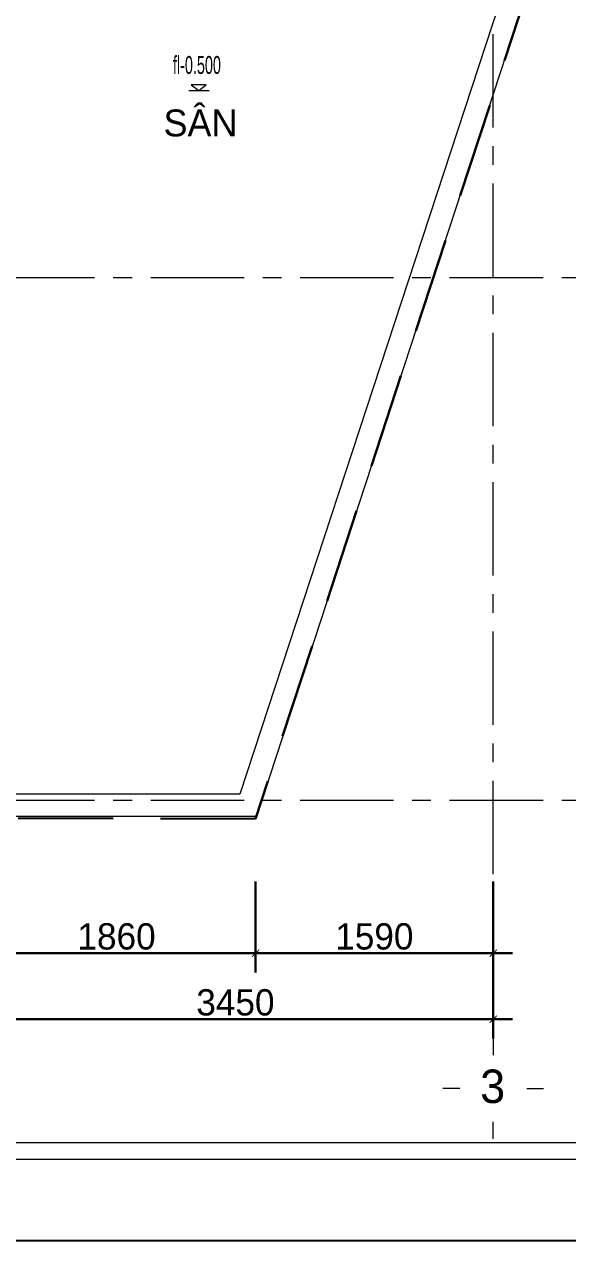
# Model space of a CAD drawing. Header units: millimetres. Extents: x 1832547 to 2001569, y -558009 to -417808.
# Drawn here: x 1895111 to 1898746, y -484525 to -476381 of the extents above; entities that cross this region are included whole.
import ezdxf
from ezdxf.enums import TextEntityAlignment as Align

# ---------------------------------------------------------------- set-up
doc = ezdxf.new("R2010")
doc.units = ezdxf.units.MM
doc.header["$MEASUREMENT"] = 0
doc.linetypes.add('CENTER', pattern=[2, 1.25, -0.25, 0.25, -0.25])
doc.linetypes.add('HIDDEN', pattern=[9.525, 6.35, -3.175])
doc.layers.get('0').update_dxf_attribs({"linetype": 'CONTINUOUS'})
doc.layers.get('DEFPOINTS').update_dxf_attribs({"linetype": 'CONTINUOUS'})
for name, color, linetype, lineweight in [('AUDIT_I_160126172308-0', 7, 'CONTINUOUS', 5), ('CA. TUONG', 30, 'CONTINUOUS', 30), ('CA.dim 08', 8, 'CONTINUOUS', 13), ('CA.TEXT', 7, 'CONTINUOUS', 15), ('CA.thay 145', 145, 'CONTINUOUS', 18), ('CA.tim 67', 67, 'CENTER', 9), ('CA.vat lieu 08', 8, 'CONTINUOUS', 5)]:
    doc.layers.add(name, color=color, linetype=linetype, lineweight=lineweight)
doc.styles.add('CA.JSC1', font='Vhavan.ttf', dxfattribs={"width": 0.8})
doc.styles.add('chu ghi chu', font='nghia5.shx', dxfattribs={"height": 200})
doc.styles.get("Standard").update_dxf_attribs({"font": 'roman.shx'})
doc.styles.add('ZENI2', font='Vhavanb.ttf')
doc.dimstyles.new('CA 80', dxfattribs={"dimscale": 0.8, "dimtxt": 220, "dimasz": 60, "dimexe": 160, "dimexo": 0, "dimgap": 30, "dimtad": 1, "dimdec": 0, "dimrnd": 5, "dimzin": 0, "dimdsep": 46, "dimtxsty": 'Standard', "dimblk": 'ARCHTICK', "dimcen": 0.09, "dimdle": 160, "dimclrd": 256, "dimclre": 256, "dimclrt": 255, "dimadec": 0, "dimazin": 0, "dimtfac": 1, "dimtdec": 0, "dimtix": 1, "dimtmove": 2, "dimatfit": 3, "dimldrblk": 'DOT', "dimfxl": 600, "dimfxlon": 1, "dimtolj": 1, "dimtzin": 0, "dimarcsym": 0})

# ---------------------------------------------------------------- blocks, each defined once
blk = doc.blocks.new('A$C2d76a15f')
blk.add_line((1305.6, 545.7), (27405.3, 545.7))
at = {"color": 4, "linetype": 'Continuous', "lineweight": 18}
blk.add_line((1212.4, 452.5), (27498.5, 452.5), dxfattribs=at)
at = {"layer": 'DEFPOINTS', "ltscale": 600}
blk.add_line((27951, 0), (0, 0), dxfattribs=at)
blk = doc.blocks.new('A$C6dc074dd')
at = {"layer": 'CA.TEXT'}
for points in [[(116.9, 37.3), (15.3, 37.3), (68.5, 0), (116.9, 37.3)], [(0, 0), (136.9, 0)]]:
    blk.add_lwpolyline(points, dxfattribs=at)
blk = doc.blocks.new('FDBNDFJKBNFJKDNBFD')
at = {"layer": 'CA.vat lieu 08'}
for p, q in [((664804.5, -453296.5), (664804.5, -453401.5)), ((664594.5, -453611.5), (664489.5, -453611.5)), ((665014.5, -453611.5), (665119.5, -453611.5)), ((664804.5, -453926.5), (664804.5, -453821.5))]:
    blk.add_line(p, q, dxfattribs=at)
blk = doc.blocks.new('_ArchTick')
at = {"color": 1, "linetype": 'ByBlock', "const_width": 0.15}
blk.add_lwpolyline([(-0.5, -0.5), (0.5, 0.5)], dxfattribs=at)
blk = doc.blocks.new('*D817')
at = {"layer": 'CA.dim 08', "lineweight": -2, "transparency": 16777216}
for p, q in [((1894798.1, -482120.7), (1894798.1, -482728.7)), ((1896657.5, -482120.7), (1896657.5, -482728.7)), ((1894670.1, -482600.7), (1896785.5, -482600.7))]:
    blk.add_line(p, q, dxfattribs=at)
at = {"layer": 'DEFPOINTS', "color": 0, "transparency": 16777216}
for p in [(1896657.5, -481258.3), (1894798.1, -482120.7), (1896657.5, -482600.7)]:
    blk.add_point(p, dxfattribs=at)
at = {"layer": 'CA.dim 08', "lineweight": -2, "transparency": 16777216, "xscale": 48, "yscale": 48, "zscale": 48, "rotation": 180}
blk.add_blockref('_ArchTick', (1894798.1, -482600.7), dxfattribs=at)
at = {"layer": 'CA.dim 08', "lineweight": -2, "transparency": 16777216, "xscale": 48, "yscale": 48, "zscale": 48}
blk.add_blockref('_ArchTick', (1896657.5, -482600.7), dxfattribs=at)
at = {"layer": 'CA.dim 08', "color": 255, "transparency": 16777216, "insert": (1895727.8, -482488.7), "char_height": 176, "attachment_point": 5}
blk.add_mtext('\\A1;1860', dxfattribs=at)
blk = doc.blocks.new('_DOT')
at = {"color": 1, "linetype": 'ByBlock'}
blk.add_line((-0.5, 0), (-1, 0), dxfattribs=at)
at = {"color": 1, "linetype": 'ByBlock', "const_width": 0.5}
blk.add_lwpolyline([(-0.25, 0, 1), (0.25, 0, 1)], format="xyb", close=True, dxfattribs=at)
blk = doc.blocks.new('*D818')
at = {"layer": 'CA.dim 08', "lineweight": -2, "transparency": 16777216}
for p, q in [((1894798.1, -482562.4), (1894798.1, -483170.4)), ((1898248.1, -482562.4), (1898248.1, -483170.4)), ((1894670.1, -483042.4), (1898376.1, -483042.4))]:
    blk.add_line(p, q, dxfattribs=at)
at = {"layer": 'DEFPOINTS', "color": 0, "transparency": 16777216}
for p in [(1894798.1, -482120.7), (1898248.1, -482120.7), (1898248.1, -483042.4)]:
    blk.add_point(p, dxfattribs=at)
at = {"layer": 'CA.dim 08', "lineweight": -2, "transparency": 16777216, "xscale": 48, "yscale": 48, "zscale": 48, "rotation": 180}
blk.add_blockref('_ArchTick', (1894798.1, -483042.4), dxfattribs=at)
at = {"layer": 'CA.dim 08', "lineweight": -2, "transparency": 16777216, "xscale": 48, "yscale": 48, "zscale": 48}
blk.add_blockref('_ArchTick', (1898248.1, -483042.4), dxfattribs=at)
at = {"layer": 'CA.dim 08', "color": 255, "transparency": 16777216, "insert": (1896523.1, -482930.4), "char_height": 176, "attachment_point": 5}
blk.add_mtext('\\A1;3450', dxfattribs=at)
blk = doc.blocks.new('*D819')
at = {"layer": 'CA.dim 08', "lineweight": -2, "transparency": 16777216}
for p, q in [((1896657.5, -482120.7), (1896657.5, -482728.7)), ((1898248.1, -482120.7), (1898248.1, -482728.7)), ((1896529.5, -482600.7), (1898376.1, -482600.7))]:
    blk.add_line(p, q, dxfattribs=at)
at = {"layer": 'DEFPOINTS', "color": 0, "transparency": 16777216}
for p in [(1896657.5, -482120.7), (1898248.1, -482120.7), (1898248.1, -482600.7)]:
    blk.add_point(p, dxfattribs=at)
at = {"layer": 'CA.dim 08', "lineweight": -2, "transparency": 16777216, "xscale": 48, "yscale": 48, "zscale": 48, "rotation": 180}
blk.add_blockref('_ArchTick', (1896657.5, -482600.7), dxfattribs=at)
at = {"layer": 'CA.dim 08', "lineweight": -2, "transparency": 16777216, "xscale": 48, "yscale": 48, "zscale": 48}
blk.add_blockref('_ArchTick', (1898248.1, -482600.7), dxfattribs=at)
at = {"layer": 'CA.dim 08', "color": 255, "transparency": 16777216, "insert": (1897452.8, -482488.7), "char_height": 176, "attachment_point": 5}
blk.add_mtext('\\A1;1590', dxfattribs=at)
blk = doc.blocks.new('ƯT5T45')
at = {"color": 12, "linetype": 'HIDDEN', "ltscale": 100, "true_color": 0xc20013}
blk.add_lwpolyline([(1891185.5, -461351.6), (1894333.3, -462708.1), (1900609.2, -465437), (1901812.3, -465960.1), (1899116.1, -474208.4), (1896657.5, -481699.9), (1886871.6, -481674.8), (1887136.8, -475409), (1882953.7, -475534.1), (1882856.2, -475529.4)], dxfattribs=at)
at = {"layer": 'CA.thay 145'}
for points in [[(1890818.3, -461351.6), (1901628.4, -466051.6), (1896551.7, -481534.7), (1894798.1, -481534.7)], [(1891170.7, -461351.6), (1901812.3, -465960.1), (1896663.5, -481684.7), (1894798.1, -481684.7)]]:
    blk.add_lwpolyline(points, dxfattribs=at)
at = {"layer": 'CA.tim 67', "ltscale": 500}
for p, q in [((1898248.1, -483070.4), (1898248.1, -461351.6)), ((1877956.3, -478074.7), (1906135.3, -478074.7)), ((1877956.3, -481574.7), (1906135.3, -481574.7))]:
    blk.add_line(p, q, dxfattribs=at)
at = {"layer": 'CA.dim 08', "xscale": -1.066666666666667, "yscale": 1.066666666666667, "zscale": 1.066666666666667}
blk.add_blockref('FDBNDFJKBNFJKDNBFD', (2607372.9, 345.9), dxfattribs=at)
at = {"layer": 'AUDIT_I_160126172308-0', "style": 'CA.JSC1'}
blk.add_text('3', height=224, dxfattribs=at).set_placement((1898244.5, -483491.3), align=Align.MIDDLE)
at = {"layer": 'CA.dim 08'}
for base, p1, p2, picture, middle in [((1896657.5, -482600.7), (1894798.1, -482120.7), (1896657.5, -481258.3), '*D817', (1895727.8, -482488.7)), ((1898248.1, -483042.4), (1894798.1, -482120.7), (1898248.1, -482120.7), '*D818', (1896523.1, -482930.4)), ((1898248.1, -482600.7), (1896657.5, -482120.7), (1898248.1, -482120.7), '*D819', (1897452.8, -482488.7))]:
    dim = blk.add_linear_dim(base=base, p1=p1, p2=p2, dimstyle='CA 80', dxfattribs=at)
    dim.commit()
    dim.dimension.update_dxf_attribs({"geometry": picture, "text_midpoint": middle})

msp = doc.modelspace()

# ---------------------------------------------------------------- block references
at = {"layer": 'CA. TUONG'}
msp.add_blockref('ƯT5T45', (0, 0), dxfattribs=at)
at = {"layer": 'CA.TEXT'}
msp.add_blockref('A$C6dc074dd', (1896210.9, -476822.8), dxfattribs=at)
at = {"layer": 'CA.thay 145', "xscale": 1.205715468216754, "yscale": 1.205715468216754, "zscale": 1.205715468216754}
msp.add_blockref('A$C2d76a15f', (1876382.2, -484525), dxfattribs=at)

# ---------------------------------------------------------------- texts
at = {"layer": 'CA.TEXT', "style": 'chu ghi chu', "width": 0.6}
msp.add_text('fl-0.500', height=120, dxfattribs=at).set_placement((1896105, -476712.6))
at = {"layer": 'CA.TEXT', "style": 'ZENI2'}
msp.add_text('s©n ', height=180, dxfattribs=at).set_placement((1896323, -477130.8), align=Align.CENTER)

doc.saveas('drawing.dxf')
